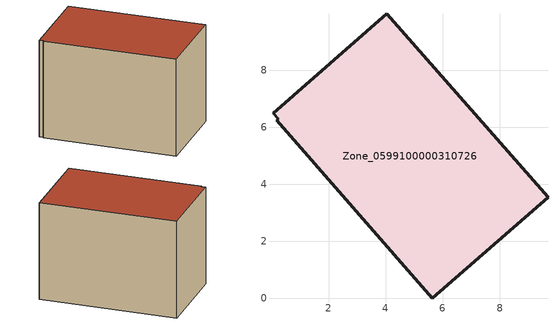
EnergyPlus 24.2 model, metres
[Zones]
Zone_0599100000310726
 floor ground (C_G): 5.63,0 0.18,6.24 0.23,6.29 0.05,6.5 4.04,9.99 9.69,3.55 z0
 wall outside (C_F): 5.63,0 9.69,3.55 4.04,9.99 0.05,6.5 0.23,6.29 0.18,6.24 5.63,0 z0:6.21
 roof outside (C_R): 0.18,6.24 5.63,0 9.69,3.55 4.04,9.99 0.05,6.5 0.23,6.29 z6.21
[BUILDING]
Pand.0599100000310726: North Axis=0; Terrain=City; Loads Convergence Tolerance Value=0.04; Temperature Convergence Tolerance Value=0.4; Solar Distribution=FullExterior; Maximum Number of Warmup Days=25; Minimum Number of Warmup Days=1
[Site:Location]
Rotterdam.The.Hague.AP_ZH_NLD Design_Conditions: Latitude=51.96; Longitude=4.45; Time Zone=1; Elevation=-4.5
[SITE:GROUNDTEMPERATURE:BUILDINGSURFACE]
18, 18, 18, 18, 18, 18, 18, 18, 18, 18, 18, 18
[MATERIAL] Thermal Absorptance=0.9; Solar Absorptance=0.7; Visible Absorptance=0.7
Name | Roughness | Thickness | Conductivity | Density | Specific Heat
G.TI.1946 | MediumSmooth | 0.15 | 1 | 540 | 1210
F.TI.1946 | Rough | 0.3 | 0.857143 | 1920 | 840
R.TI.1946 | MediumRough | 0.2 | 0.1 | 1500 | 1000
[CONSTRUCTION]
C_G: G.TI.1946
C_F: F.TI.1946
C_R: R.TI.1946
[ZONE]
Zone_0599100000310726: Type=1; Multiplier=1; Ceiling Height=Autocalculate; Volume=Autocalculate; Floor Area=autocalculate; Part of Total Floor Area=Yes
[ZONEINFILTRATION:DESIGNFLOWRATE]
Infil_Zone_0599100000310726: Zone or ZoneList or Space or SpaceList=Zone_0599100000310726; Schedule=AlwaysOn; Design Flow Rate Calculation Method=Flow/Area; Flow Rate per Floor Area=0.003; Constant Term Coefficient=1; Temperature Term Coefficient=0; Velocity Term Coefficient=0; Velocity Squared Term Coefficient=0
[HVACTEMPLATE:ZONE:IDEALLOADSAIRSYSTEM]
Zone_0599100000310726: Maximum Heating Supply Air Temperature=50; Minimum Cooling Supply Air Temperature=13; Maximum Heating Supply Air Humidity Ratio=0.0156; Minimum Cooling Supply Air Humidity Ratio=0.0077; Heating Limit=NoLimit; Cooling Limit=NoLimit; Dehumidification Control Type=ConstantSensibleHeatRatio; Cooling Sensible Heat Ratio=0.7; Dehumidification Setpoint=60; Humidification Control Type=None; Humidification Setpoint=30; Outdoor Air Method=None; Outdoor Air Flow Rate per Person=0.00944; Outdoor Air Flow Rate per Zone Floor Area=0; Outdoor Air Flow Rate per Zone=0; Demand Controlled Ventilation Type=None; Outdoor Air Economizer Type=NoEconomizer; Heat Recovery Type=None; Sensible Heat Recovery Effectiveness=0.7; Latent Heat Recovery Effectiveness=0.65
[ZONECONTROL:THERMOSTAT]
ThermostatControl_Zone_0599100000310726: Zone or ZoneList=Zone_0599100000310726; Control Type Schedule=DualSetpointControlType; Control 1=Thermostat_Zone_0599100000310726; Temperature Difference Between Cutout And Setpoint=0
[THERMOSTATSETPOINT:DUALSETPOINT]
Thermostat_Zone_0599100000310726: Heating Setpoint Temperature Schedule=HeatingSetpoint_Zone_0599100000310726; Cooling Setpoint Temperature Schedule=CoolingSetpoint_Zone_0599100000310726
[SCHEDULE:COMPACT]
HeatingSetpoint_Zone_0599100000310726: Through: 12/31, For: AllDays, Until: 24:00, 21
CoolingSetpoint_Zone_0599100000310726: Through: 12/31, For: AllDays, Until: 24:00, 24
DualSetpointControlType: Through: 12/31, For: AllDays, Until: 24:00, 4
AlwaysOn: Through: 12/31, For: AllDays, Until: 24:00, 1
